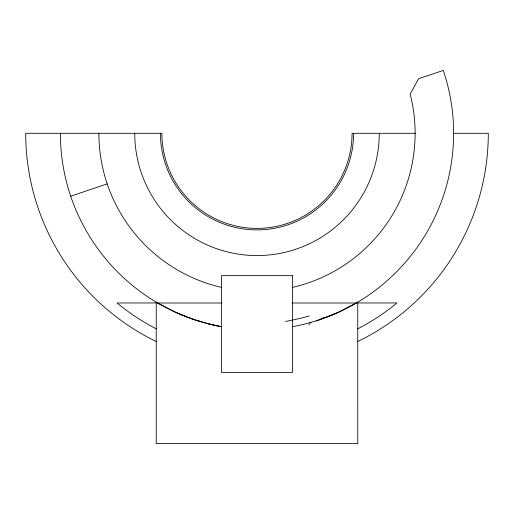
<?xml version="1.0" encoding="UTF-8"?>
<svg xmlns="http://www.w3.org/2000/svg" width="514" height="514" viewBox="0 0 514 514"><rect width="100%" height="100%" fill="white"/><g stroke="black" fill="none" stroke-linecap="round" stroke-linejoin="round"><path stroke-width="0.77" d="M319.888 319.605L339.208 311.921L357.75 302.155L357.763 443.582L156.237 443.582L156.237 302.155M336.297 313.232L331.601 315.23M330.444 315.699L327.219 316.965M70.701 196.194L107.188 183.877M318.16 320.177L320.164 319.509M316.071 320.839L317.491 320.395M309.756 322.715L311.015 322.362M415.877 133.306L352.077 133.306A95.077 95.077 0 0 1 257 228.383A95.077 95.077 0 0 1 161.923 133.306L25.7 133.306A231.3 231.3 0 0 0 156.237 341.502M453.624 133.306L488.3 133.306A231.3 231.3 0 0 1 357.763 341.502M156.327 302.964L117.025 302.964A219.953 219.953 0 0 0 156.237 328.819M357.673 302.964L396.975 302.964A219.953 219.953 0 0 1 357.763 328.819M157.663 302.997L221.752 302.997M292.248 302.997L356.337 302.997M221.123 326.628L221.573 326.711A196.624 196.624 0 0 1 60.376 133.306M220.673 326.544L219.774 326.377M217.994 326.024L219.33 326.287L216.439 325.696M216.863 325.792L208.761 323.923M212.173 324.752L214.293 325.227M210.194 324.276L193.772 319.49M200.833 321.732L196.47 320.383M194.825 319.843L192.936 319.2M191.87 318.828L193.136 319.265M191.998 318.879L174.188 311.645L156.25 302.161M184.648 316.136L186.666 316.92M182.271 315.178L179.861 314.17M177.735 313.251L178.711 313.675M292.427 326.711A196.624 196.624 0 0 0 443.299 70.418L418.518 78.777L410.191 94.12A158.119 158.119 0 0 1 292.427 287.403M221.573 287.403A158.119 158.119 0 0 1 98.881 133.306M309.319 315.943A101.669 29.292 -5.5 0 1 285.566 321.443M324.315 317.556A80.274 1.683 -19.9 0 1 321.102 318.815M308.85 324.347A76.682 1.086 -20.9 0 1 310 323.923M353.587 133.306A96.587 96.587 0 0 1 257 229.893A96.587 96.587 0 0 1 160.413 133.306M379.261 133.955A122.261 122.261 0 0 1 256.672 255.561A122.261 122.261 0 0 1 134.739 133.306M292.427 275.645L221.573 275.645L221.573 372.534L292.427 372.534L292.427 275.645"/></g></svg>
